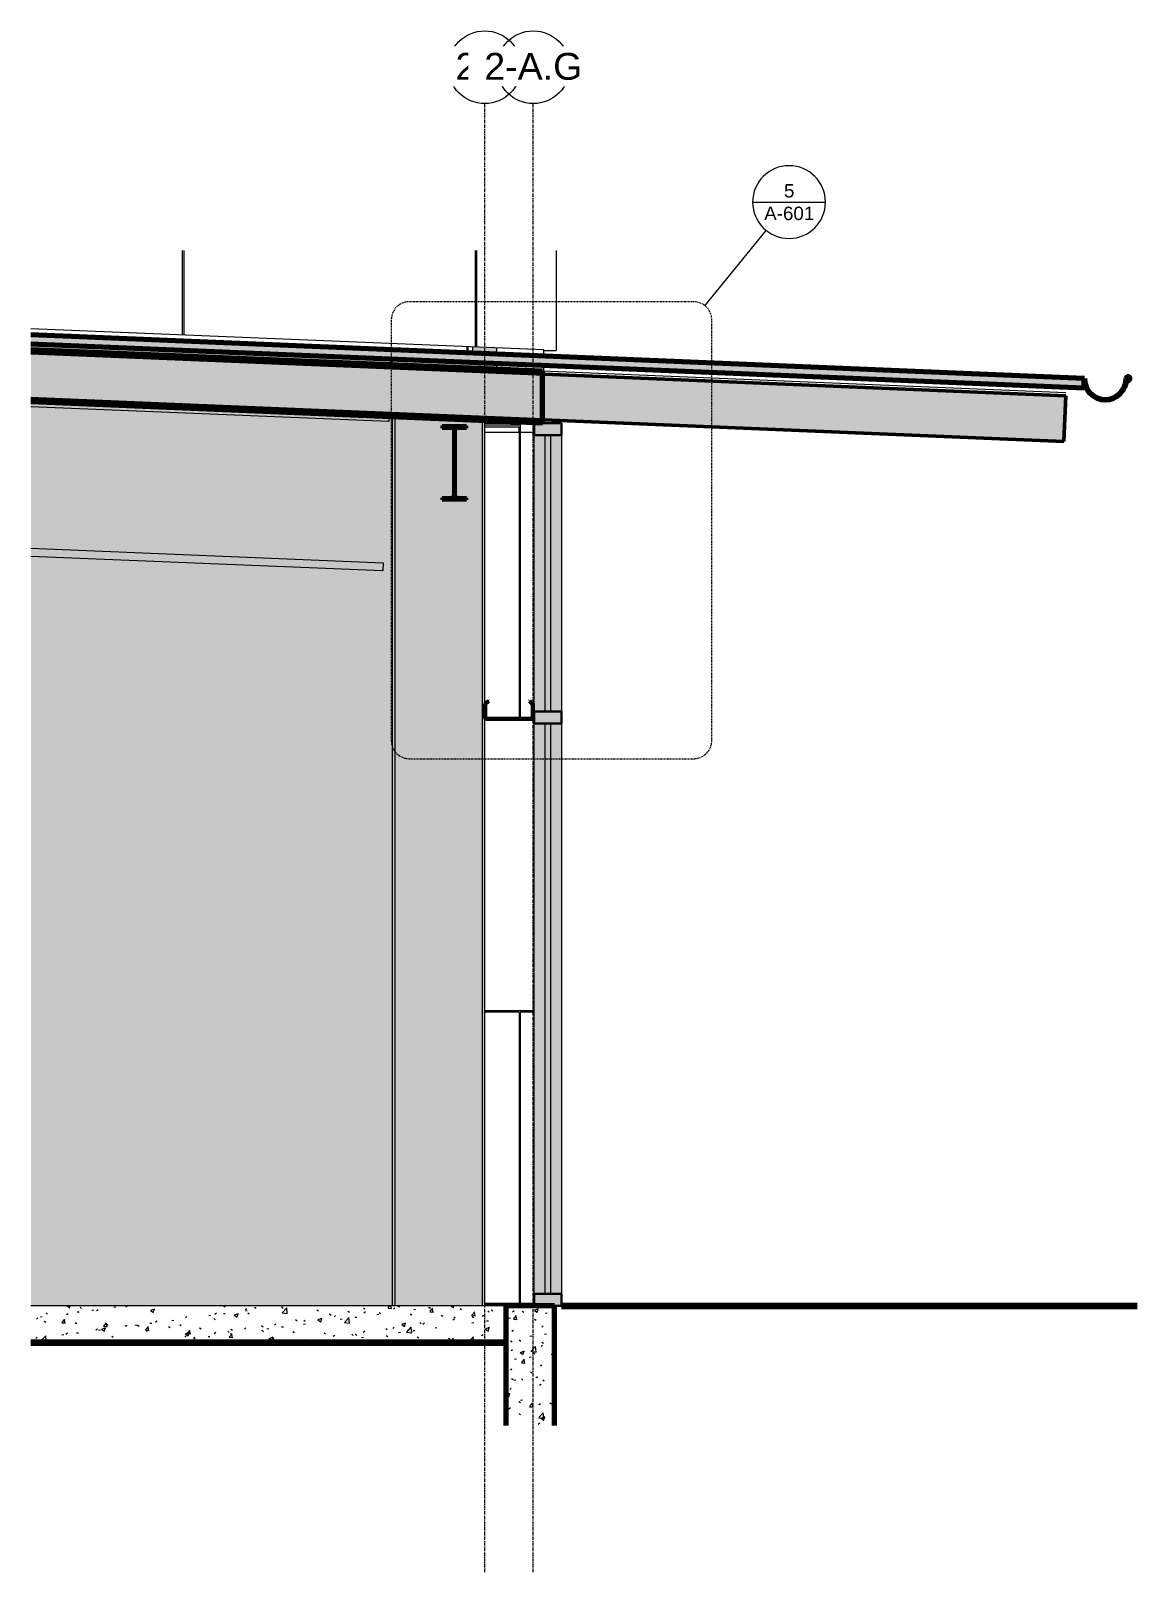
# Model space of a CAD drawing. Header units: inches. Extents: x 22713 to 23708, y -61 to 513.
# Drawn here: x 22712.5 to 22894.8, y -43.9 to 210.2 of the extents above; entities that cross this region are included whole.
import ezdxf

# ---------------------------------------------------------------- set-up
doc = ezdxf.new("R2010")
doc.units = ezdxf.units.IN
doc.header["$MEASUREMENT"] = 0
doc.linetypes.add('Dash Dot 3_16_', pattern=[0.3125, 0.1875, -0.0625, 0, -0.0625])
doc.linetypes.add('Grid Line 1_2_', pattern=[0.875, 0.5, -0.125, 0.125, -0.125])
for name, color, linetype, lineweight in [('A-ANNO-SYMB', 150, 'Continuous', 9), ('A-CLNG', 13, 'Continuous', 18), ('A-CLNG-PATT', 13, 'Continuous', 70), ('A-GLAZ-CURT', 52, 'Continuous', 9), ('A-GLAZ-CWMG', 51, 'Continuous', 9), ('A-ROOF', 132, 'Continuous', 18), ('A-ROOF-MCUT', 132, 'Continuous', 70), ('A-ROOF-OTLN', 132, 'Continuous', 9), ('A-WALL-PATT', 111, 'Continuous', 18), ('C-BLDG-PADS', 91, 'Continuous', 9), ('C-TOPO', 7, 'Continuous', 9), ('I-WALL', 2, 'Continuous', 18), ('L-SITE-WALL', 31, 'Continuous', 18), ('S-BEAM', 12, 'Continuous', 9), ('S-COLS', 52, 'Continuous', 9), ('S-GRID', 1, 'Continuous', 9), ('S-GRID-IDEN', 1, 'Continuous', 9)]:
    doc.layers.add(name, color=color, linetype=linetype, lineweight=lineweight)
doc.styles.add('Arial', font='arial.ttf', dxfattribs={"height": 2.212949})
doc.styles.add('Arial_1', font='arial.ttf', dxfattribs={"height": 4.425898})
pattern_1 = [(50, (22007.282, 102), (6.885997, -0.602097), [0.72, -7.92]), (355, (22007.282, 102), (-1.331756, 7.220547), [0.576, -6.336]), (100.451, (22007.856, 101.95), (5.55363, 6.61819), [0.612, -6.731]), (46.184, (22007.282, 103.92), (10.24564, -1.588925), [1.08, -11.88]), (96.636, (22008.136, 103.788), (8.97244, 9.35152), [0.918, -10.096]), (351.184, (22007.282, 103.92), (8.9732, 9.35123), [0.864, -9.504]), (21, (22008.242, 103.44), (5.730726, -3.865003), [0.72, -7.92]), (326, (22008.242, 103.44), (2.33581, 6.96088), [0.576, -6.336]), (71.451, (22008.72, 103.118), (8.065876, 3.09595), [0.612, -6.731]), (37.5, (22007.282, 102), (0.116866, 3.1954784), [0.317, -5.942, 0.317, -6.115, -6.36]), (37.5, (22007.282, 102), (0.116866, 3.1954784), [-12.691, 0.317, -6.043]), (7.5, (22007.282, 102), (2.52543, 3.786025), [0.317, -3.35, 0.317, -5.798, -2.424]), (7.5, (22007.282, 102), (2.52543, 3.786025), [-9.782, 0.317, -2.107]), (327.5, (22005.142, 102), (5.1243685, -0.216176), [0.317, -2.083, 0.317, -7.171, -9.936]), (327.5, (22005.142, 102), (5.1243685, -0.216176), [-9.888, 0.317, -9.619]), (317.5, (22004.182, 102), (5.598326, 0.96141), [0.317, -2.803, 0.317, -4.656, -7.056]), (317.5, (22004.182, 102), (5.598326, 0.96141), [-8.093, 0.317, -6.739])]
pattern_2 = [(45, (22007.282, 102), (-2.375879, 2.375879), []), (45, (22007.282, 105.6), (-2.375879, 2.375879), [])]
pattern_3 = [(0, (22785.87, 0.75), (-193, 193), [48, -145]), (90, (22785.87, 0.75), (-193, 1e-14), [96.25, -96.75]), (180, (22833.87, 97), (-193, 193), [48, -145]), (90, (22833.87, 0.75), (-193, 1e-14), [96.25, -96.75]), (180, (22833.87, 97.25), (-193, 193), [48, -145]), (90, (22833.87, 97.25), (-193, 1e-14), [96.25, -96.75]), (0, (22785.87, 193.5), (-193, 193), [48, -145]), (90, (22785.87, 97.25), (-193, 1e-14), [96.25, -96.75]), (0, (22834.12, 48.75), (-193, 193), [48, -145]), (90, (22834.12, 0.5), (-193, 1e-14), [48.25, -144.75]), (90, (22882.12, 0.5), (-193, 1e-14), [48.25, -144.75]), (0, (22834.12, 145.25), (-193, 193), [48, -145]), (90, (22834.12, 49), (-193, 1e-14), [96.25, -96.75]), (180, (22882.12, 49), (-193, 193), [48, -145]), (90, (22882.12, 49), (-193, 1e-14), [96.25, -96.75]), (90, (22834.12, 145.5), (-193, 1e-14), [48, -145]), (180, (22882.12, 145.5), (-193, 193), [48, -145]), (90, (22882.12, 145.5), (-193, 1e-14), [48, -145]), (0, (22882.37, 0.75), (-193, 193), [48, -145]), (90, (22882.37, 0.75), (-193, 1e-14), [96.25, -96.75]), (180, (22930.37, 97), (-193, 193), [48, -145]), (90, (22930.37, 0.75), (-193, 1e-14), [96.25, -96.75]), (180, (22930.37, 97.25), (-193, 193), [48, -145]), (90, (22930.37, 97.25), (-193, 1e-14), [96.25, -96.75]), (180, (22930.37, 193.5), (-193, 193), [48, -145]), (90, (22882.37, 97.25), (-193, 1e-14), [96.25, -96.75]), (0, (22930.62, 48.75), (-193, 193), [48, -145]), (90, (22930.62, 0.5), (-193, 1e-14), [48.25, -144.75]), (90, (22978.62, 0.5), (-193, 1e-14), [48.25, -144.75]), (0, (22930.62, 145.25), (-193, 193), [48, -145]), (90, (22930.62, 49), (-193, 1e-14), [96.25, -96.75]), (180, (22978.62, 49), (-193, 193), [48, -145]), (90, (22978.62, 49), (-193, 1e-14), [96.25, -96.75]), (90, (22930.62, 145.5), (-193, 1e-14), [48, -145]), (180, (22978.62, 145.5), (-193, 193), [48, -145]), (90, (22978.62, 145.5), (-193, 1e-14), [48, -145])]

# ---------------------------------------------------------------- blocks, each defined once
blk = doc.blocks.new('Struct_Sports Complex_2015_rvt-1-Section 1 - Callout 2')
at = {"layer": 'A-WALL-PATT', "lineweight": 9}
h = blk.add_hatch(dxfattribs=at)
h.set_pattern_fill('FP_1', color=250, style=0, pattern_type=2)
h.set_pattern_definition(pattern_1)
h.paths.add_polyline_path([(22790.8, -19.7), (22798.8, -19.7), (22798.8, 0), (22790.8, 0)], flags=0)
at = {"layer": 'L-SITE-WALL', "color": 10, "lineweight": 70}
for p, q in [((22790.8, 0), (22790.8, -19.7)), ((22798.8, 0), (22790.8, 0)), ((22798.8, -19.7), (22798.8, 0))]:
    blk.add_line(p, q, dxfattribs=at)
blk = doc.blocks.new('W-Wide Flange-Column - B2_D-1169473-Section 1 - Callout 2')
at = {"layer": 'S-COLS'}
for points in [[(22772.49, 0), (22772.49, 146.5), (22772.05, 146.5), (22772.05, 0)], [(22773, 0), (22773.18, 0), (22773.18, 146.5), (22772.49, 146.5), (22772.49, 0), (22772.83, 0)], [(22786.18, 0), (22786.87, 0), (22786.87, 145.98), (22786.18, 146), (22786.18, 77.14)], [(22787.3, 0), (22787.3, 145.96), (22786.87, 145.98), (22786.87, 0)]]:
    blk.add_hatch(color=256, dxfattribs=at).paths.add_polyline_path(points, flags=0)
h = blk.add_hatch(color=256, dxfattribs=at)
h.paths.add_polyline_path([(22786.18, 0), (22786.18, 146), (22774.29, 146.5), (22773.18, 146.5), (22773.18, 0)], flags=0)
h.paths.add_polyline_path([(22780.3, 132.85), (22780.3, 133.2), (22781.66, 133.2), (22781.86, 133.24), (22782.03, 133.36), (22782.15, 133.53), (22782.19, 133.73), (22782.19, 144.18), (22782.15, 144.38), (22782.03, 144.55), (22781.86, 144.66), (22781.66, 144.7), (22780.3, 144.7), (22780.3, 145.05), (22784.31, 145.05), (22784.31, 144.7), (22782.95, 144.7), (22782.74, 144.66), (22782.57, 144.55), (22782.46, 144.38), (22782.42, 144.18), (22782.42, 133.73), (22782.46, 133.53), (22782.57, 133.36), (22782.74, 133.24), (22782.95, 133.2), (22784.31, 133.2), (22784.31, 132.85), (22780.87, 132.85)], flags=0)
for p, q in [((22772.05, 146.5), (22772.05, 0)), ((22772.49, 146.5), (22772.05, 146.5)), ((22772.49, 146.5), (22772.49, 0)), ((22773.18, 146.5), (22772.49, 146.5)), ((22774.29, 146.5), (22773.18, 146.5)), ((22786.87, 145.98), (22786.87, 0)), ((22787.3, 99.25), (22787.3, 145.96)), ((22787.3, 0), (22787.3, 96.88))]:
    blk.add_line(p, q, dxfattribs=at)
blk = doc.blocks.new('W-Wide Flange - 8_ WIDE-1169474-Section 1 - Callout 2')
at = {"layer": 'S-BEAM'}
for points in [[(22771.52, 145.75), (22771.56, 146.61), (22712.51, 149.07), (22712.51, 148.21), (22758.08, 146.31)], [(22770.5, 121.14), (22770.55, 122.49), (22712.51, 124.91), (22712.51, 123.55), (22758.08, 121.65)]]:
    blk.add_hatch(color=256, dxfattribs=at).paths.add_polyline_path(points, flags=0)
for p, q in [((22771.52, 145.75), (22712.51, 148.21)), ((22771.56, 146.61), (22771.52, 145.75)), ((22712.51, 124.91), (22770.55, 122.49)), ((22770.5, 121.14), (22712.51, 123.55)), ((22770.55, 122.49), (22770.5, 121.14))]:
    blk.add_line(p, q, dxfattribs=at)
blk = doc.blocks.new('Girt_C - 8_D-1099926-Section 1 - Callout 2')
at = {"layer": 'S-BEAM'}
h = blk.add_hatch(dxfattribs=at)
h.set_pattern_fill('FP_2', color=256, style=0, pattern_type=2)
h.set_pattern_definition(pattern_2)
h.paths.add_polyline_path([(22795.12, 96.7), (22795.25, 96.75), (22795.3, 96.88), (22795.3, 99.25), (22794.73, 99.73), (22794.66, 99.65), (22795.19, 99.2), (22795.19, 96.88), (22795.17, 96.83), (22795.12, 96.8), (22787.49, 96.8), (22787.44, 96.83), (22787.41, 96.88), (22787.41, 99.2), (22787.95, 99.65), (22787.88, 99.73), (22787.3, 99.25), (22787.3, 96.88), (22787.36, 96.75), (22787.49, 96.7)], flags=0)
at = {"layer": 'S-BEAM', "lineweight": 50}
for p, q in [((22787.88, 99.73), (22787.3, 99.25)), ((22787.3, 99.25), (22787.3, 96.88)), ((22787.41, 99.2), (22787.95, 99.65)), ((22787.41, 96.88), (22787.41, 99.2)), ((22787.95, 99.65), (22787.88, 99.73)), ((22794.73, 99.73), (22794.66, 99.65)), ((22794.66, 99.65), (22795.19, 99.2)), ((22795.3, 99.25), (22794.73, 99.73)), ((22795.19, 99.2), (22795.19, 96.88)), ((22795.3, 96.88), (22795.3, 99.25)), ((22795.12, 96.8), (22787.49, 96.8)), ((22787.49, 96.7), (22795.12, 96.7))]:
    blk.add_line(p, q, dxfattribs=at)
for centre, radius, start, end in [((22787.49, 96.88), 0.188, 180, 270), ((22787.49, 96.88), 0.0782, 183.0424, 270), ((22795.12, 96.88), 0.0782, 270, 357.8773), ((22795.12, 96.88), 0.188, 270, 0)]:
    blk.add_arc(centre, radius, start, end, dxfattribs=at)
blk = doc.blocks.new('System Panel - Exterior Glazing-827433-Section 1 - Callout 2')
at = {"layer": 'A-GLAZ-CURT', "transparency": 33554649}
blk.add_hatch(color=256, dxfattribs=at).paths.add_polyline_path([(22797.18, 2), (22798.18, 2), (22798.18, 96), (22797.18, 96), (22797.18, 77.14)], flags=0)
at = {"layer": 'A-GLAZ-CURT', "lineweight": 18}
for p, q in [((22797.18, 96), (22797.18, 2)), ((22798.18, 96), (22797.18, 96)), ((22798.18, 2), (22798.18, 96)), ((22797.18, 2), (22798.18, 2))]:
    blk.add_line(p, q, dxfattribs=at)
at = {"layer": 'A-GLAZ-CURT'}
for p, q in [((22797.18, 96), (22797.18, 2)), ((22798.18, 96), (22797.18, 96)), ((22798.18, 2), (22798.18, 96)), ((22797.18, 2), (22798.18, 2))]:
    blk.add_line(p, q, dxfattribs=at)
blk = doc.blocks.new('System Panel - Exterior Glazing-1142338-Section 1 - Callout 2')
at = {"layer": 'A-GLAZ-CURT', "transparency": 33554649}
blk.add_hatch(color=256, dxfattribs=at).paths.add_polyline_path([(22798.18, 98), (22798.18, 143.5), (22797.18, 143.5), (22797.18, 98)], flags=0)
at = {"layer": 'A-GLAZ-CURT', "lineweight": 18}
for p, q in [((22797.18, 143.5), (22797.18, 98)), ((22798.18, 143.5), (22797.18, 143.5)), ((22798.18, 98), (22798.18, 143.5)), ((22797.18, 98), (22798.18, 98))]:
    blk.add_line(p, q, dxfattribs=at)
at = {"layer": 'A-GLAZ-CURT'}
for p, q in [((22797.18, 143.5), (22797.18, 98)), ((22798.18, 143.5), (22797.18, 143.5)), ((22798.18, 98), (22798.18, 143.5)), ((22797.18, 98), (22798.18, 98))]:
    blk.add_line(p, q, dxfattribs=at)
blk = doc.blocks.new('Rectangular Mullion - Exterior 2_ x 4_5_-769201-Section 1 - Callout 2')
at = {"layer": 'A-GLAZ-CWMG'}
blk.add_hatch(color=256, dxfattribs=at).paths.add_polyline_path([(22795.43, 143.5), (22799.93, 143.5), (22799.93, 145.5), (22795.43, 145.5)], flags=0)
at = {"layer": 'A-GLAZ-CWMG', "lineweight": 30}
for p, q in [((22795.43, 145.5), (22795.43, 143.5)), ((22799.93, 145.5), (22795.43, 145.5)), ((22799.93, 143.5), (22799.93, 145.5)), ((22795.43, 143.5), (22799.93, 143.5))]:
    blk.add_line(p, q, dxfattribs=at)
blk = doc.blocks.new('Rectangular Mullion - Exterior 2_ x 4_5_-769200-Section 1 - Callout 2')
at = {"layer": 'A-GLAZ-CWMG'}
blk.add_hatch(color=256, dxfattribs=at).paths.add_polyline_path([(22799.93, 0), (22799.93, 2), (22795.43, 2), (22795.43, 0)], flags=0)
at = {"layer": 'A-GLAZ-CWMG', "lineweight": 30}
for p, q in [((22795.43, 2), (22795.43, 0)), ((22799.93, 2), (22795.43, 2)), ((22795.43, 0), (22799.93, 0)), ((22799.93, 0), (22799.93, 2))]:
    blk.add_line(p, q, dxfattribs=at)
blk = doc.blocks.new('Rectangular Mullion - Exterior 2_ x 4_5_-769423-Section 1 - Callout 2')
at = {"layer": 'A-GLAZ-CWMG'}
blk.add_hatch(color=256, dxfattribs=at).paths.add_polyline_path([(22795.43, 96), (22799.93, 96), (22799.93, 98), (22795.43, 98)], flags=0)
at = {"layer": 'A-GLAZ-CWMG', "lineweight": 30}
for p, q in [((22795.43, 98), (22795.43, 96)), ((22799.93, 98), (22795.43, 98)), ((22799.93, 96), (22799.93, 98)), ((22795.43, 96), (22799.93, 96))]:
    blk.add_line(p, q, dxfattribs=at)
blk = doc.blocks.new('Rectangular Mullion - Exterior 2_ x 4_5_-1115231-Section 1 - Callout 2')
at = {"layer": 'A-GLAZ-CWMG'}
h = blk.add_hatch(color=256, dxfattribs=at)
h.paths.add_polyline_path([(22797.18, 2), (22797.18, 96), (22795.43, 96), (22795.43, 2)], flags=0)
h.paths.add_polyline_path([(22799.93, 2), (22799.93, 96), (22798.18, 96), (22798.18, 2)], flags=0)
blk.add_hatch(color=256, dxfattribs=at).paths.add_polyline_path([(22798.18, 2), (22798.18, 96), (22797.18, 96), (22797.18, 2)], flags=0)
for p, q in [((22795.43, 96), (22797.18, 96)), ((22795.43, 2), (22795.43, 96)), ((22797.18, 96), (22798.18, 96)), ((22798.18, 96), (22799.93, 96)), ((22799.93, 96), (22799.93, 2)), ((22797.18, 2), (22795.43, 2)), ((22798.18, 2), (22797.18, 2)), ((22799.93, 2), (22798.18, 2))]:
    blk.add_line(p, q, dxfattribs=at)
blk = doc.blocks.new('Rectangular Mullion - Exterior 2_ x 4_5_-1142334-Section 1 - Callout 2')
at = {"layer": 'A-GLAZ-CWMG'}
h = blk.add_hatch(color=256, dxfattribs=at)
h.paths.add_polyline_path([(22797.18, 98), (22797.18, 143.5), (22795.43, 143.5), (22795.43, 98)], flags=0)
h.paths.add_polyline_path([(22798.18, 98), (22799.93, 98), (22799.93, 143.5), (22798.18, 143.5), (22798.18, 101.35)], flags=0)
blk.add_hatch(color=256, dxfattribs=at).paths.add_polyline_path([(22798.18, 98), (22798.18, 143.5), (22797.18, 143.5), (22797.18, 98)], flags=0)
for p, q in [((22795.43, 143.5), (22797.18, 143.5)), ((22795.43, 98), (22795.43, 143.5)), ((22797.18, 143.5), (22798.18, 143.5)), ((22798.18, 143.5), (22799.93, 143.5)), ((22799.93, 143.5), (22799.93, 98)), ((22797.18, 98), (22795.43, 98)), ((22798.18, 98), (22797.18, 98)), ((22799.93, 98), (22798.18, 98))]:
    blk.add_line(p, q, dxfattribs=at)
blk = doc.blocks.new('W-Wide Flange - W12X19-1098908-Section 1 - Callout 2')
at = {"layer": 'S-BEAM'}
h = blk.add_hatch(dxfattribs=at)
h.set_pattern_fill('FP_2', color=256, style=0, pattern_type=2)
h.set_pattern_definition(pattern_2)
h.paths.add_polyline_path([(22780.3, 132.85), (22784.31, 132.85), (22784.31, 133.2), (22782.95, 133.2), (22782.74, 133.24), (22782.57, 133.36), (22782.46, 133.53), (22782.42, 133.73), (22782.42, 144.18), (22782.46, 144.38), (22782.57, 144.55), (22782.74, 144.66), (22782.95, 144.7), (22784.31, 144.7), (22784.31, 145.05), (22780.3, 145.05), (22780.3, 144.7), (22781.66, 144.7), (22781.86, 144.66), (22782.03, 144.55), (22782.15, 144.38), (22782.19, 144.18), (22782.19, 133.73), (22782.15, 133.53), (22782.03, 133.36), (22781.86, 133.24), (22781.66, 133.2), (22780.3, 133.2)], flags=0)
at = {"layer": 'S-BEAM', "lineweight": 50}
for p, q in [((22784.31, 145.05), (22780.3, 145.05)), ((22780.3, 145.05), (22780.3, 144.7)), ((22784.31, 144.7), (22784.31, 145.05)), ((22780.3, 144.7), (22781.66, 144.7)), ((22782.19, 144.18), (22782.19, 133.73)), ((22782.42, 133.73), (22782.42, 144.18)), ((22782.95, 144.7), (22784.31, 144.7)), ((22781.66, 133.2), (22780.3, 133.2)), ((22780.3, 133.2), (22780.3, 132.85)), ((22780.3, 132.85), (22784.31, 132.85)), ((22784.31, 133.2), (22782.95, 133.2)), ((22784.31, 132.85), (22784.31, 133.2))]:
    blk.add_line(p, q, dxfattribs=at)
for centre, start, end in [((22781.66, 144.18), 0, 90), ((22782.95, 144.18), 90, 180), ((22781.66, 133.73), 270, 0), ((22782.95, 133.73), 180, 270)]:
    blk.add_arc(centre, 0.525, start, end, dxfattribs=at)
blk = doc.blocks.new('HSS-Round Hollow Structural Section-Column - HSS4X0_220-947151-Section 1 - Callout 2')
at = {"layer": 'S-COLS'}
h = blk.add_hatch(color=256, dxfattribs=at)
h.paths.add_polyline_path([(22787.3, 154.47), (22787.3, 155.47), (22786.55, 155.5), (22786.55, 154.5), (22787.25, 154.47)], flags=0)
h.paths.add_polyline_path([(22787.3, 156.97), (22787.3, 158.03), (22785.3, 158.11), (22785.3, 157.05), (22787.24, 156.97)], flags=0)
h = blk.add_hatch(color=256, dxfattribs=at)
h.paths.add_polyline_path([(22787.3, 145.5), (22789.3, 145.5), (22789.3, 145.87), (22787.3, 145.96), (22787.3, 145.56)], flags=0)
h.paths.add_polyline_path([(22789.3, 154.38), (22789.3, 155.38), (22787.3, 155.47), (22787.3, 154.47), (22789.3, 154.38)], flags=0)
h.paths.add_polyline_path([(22789.3, 156.88), (22789.3, 157.94), (22787.3, 158.03), (22787.3, 156.97), (22789.3, 156.88)], flags=0)
for p, q in [((22785.3, 158.11), (22785.3, 157.05)), ((22789.3, 156.88), (22789.3, 157.94)), ((22789.3, 154.38), (22789.3, 155.38)), ((22789.3, 145.5), (22789.3, 145.87))]:
    blk.add_line(p, q, dxfattribs=at)
blk = doc.blocks.new('Dimension Lumber - 5_5 x 7_5 Glulam-1166127-Section 1 - Callout 2')
at = {"layer": 'S-BEAM'}
blk.add_hatch(color=256, dxfattribs=at).paths.add_polyline_path([(22882.71, 142.48), (22883.03, 149.98), (22712.51, 157.08), (22712.51, 149.57), (22849.23, 143.88)], flags=0)
at = {"layer": 'S-BEAM', "lineweight": 50}
for p, q in [((22883.03, 149.98), (22712.51, 157.08)), ((22882.71, 142.48), (22883.03, 149.98)), ((22712.51, 149.57), (22882.71, 142.48))]:
    blk.add_line(p, q, dxfattribs=at)
blk = doc.blocks.new('Detail View - Callout Head-19020-Section 1 - Callout 2')
at = {"layer": 'A-ANNO-SYMB'}
blk.add_line((22831.44, 181.94), (22843.44, 181.94), dxfattribs=at)
for start, end in [(0, 180), (180, 360)]:
    blk.add_arc((22837.44, 181.94), 6, start, end, dxfattribs=at)
blk = doc.blocks.new('Grid - Grid Head - Circle-14747-Section 1 - Callout 2')
at = {"layer": 'S-GRID-IDEN'}
blk.add_circle((22787.3, 204.17), 6, dxfattribs=at)

msp = doc.modelspace()

# ---------------------------------------------------------------- hatches: boundary and pattern name
at = {"layer": 'A-CLNG-PATT', "lineweight": 9}
h = msp.add_hatch(dxfattribs=at)
h.set_pattern_fill('FP_7', color=256, style=0, pattern_type=2)
h.set_pattern_definition([(161.57, (22007.402, 102.12), (-0.9603837, -0.00039918), [0, -6.83, 0.758, 0]), (18.43, (22007.162, 102.12), (-0.9603837, 0.00039918), [0, -6.83, 0.758, 0]), (108.43, (22007.402, 102.12), (0.47951018, -2.4005264), [2.276, -5.312]), (71.57, (22007.162, 102.12), (0.47951018, 2.4005264), [2.276, -5.312])])
h.paths.add_polyline_path([(22796.8, 145.56), (22796.8, 154.07), (22712.51, 157.58), (22712.51, 149.07), (22792.26, 145.75)], flags=0)
at = {"layer": 'A-ROOF'}
msp.add_hatch(color=256, dxfattribs=at).paths.add_polyline_path([(22886.05, 151.35), (22886.05, 152.85), (22712.51, 160.08), (22712.51, 158.58), (22883.41, 151.46)], flags=0)
at = {"layer": 'A-ROOF-OTLN'}
msp.add_hatch(color=256, dxfattribs=at).paths.add_polyline_path([(22889.55, 149.35), (22890.16, 149.41), (22890.75, 149.56), (22891.3, 149.82), (22891.8, 150.17), (22892.23, 150.6), (22892.58, 151.1), (22892.84, 151.66), (22893, 152.25), (22893.05, 152.85), (22893.11, 153), (22893.24, 153.09), (22893.4, 153.07), (22893.51, 152.96), (22893.53, 152.8), (22893.45, 152.67), (22893.31, 152.61), (22893.15, 152.66), (22893.11, 152.61), (22893.26, 152.55), (22893.42, 152.57), (22893.55, 152.68), (22893.6, 152.83), (22893.57, 152.99), (22893.46, 153.11), (22893.31, 153.16), (22893.15, 153.12), (22893.03, 153.01), (22892.99, 152.8), (22892.94, 152.26), (22892.78, 151.68), (22892.53, 151.13), (22892.19, 150.64), (22891.76, 150.22), (22891.27, 149.88), (22890.73, 149.62), (22890.15, 149.47), (22889.55, 149.42), (22888.96, 149.47), (22888.38, 149.62), (22887.83, 149.88), (22887.34, 150.22), (22886.92, 150.64), (22886.58, 151.13), (22886.32, 151.68), (22886.17, 152.26), (22886.12, 152.85), (22886.05, 152.85), (22886.11, 152.25), (22886.26, 151.66), (22886.52, 151.1), (22886.87, 150.6), (22887.3, 150.17), (22887.8, 149.82), (22888.36, 149.56), (22888.95, 149.41)], flags=0)
h = msp.add_hatch(color=256, dxfattribs=at)
h.paths.add_polyline_path([(22889.55, 149.42), (22890.16, 149.47), (22890.34, 149.52), (22889.95, 149.47)], flags=0)
h.paths.add_polyline_path([(22889.55, 149.42), (22888.76, 149.52), (22889.01, 149.46)], flags=0)
h.paths.add_polyline_path([(22888.75, 149.46), (22888.55, 149.51), (22888.65, 149.47)], flags=0)
h.paths.add_polyline_path([(22890.36, 149.46), (22890.46, 149.47), (22890.52, 149.5), (22890.39, 149.47)], flags=0)
h.paths.add_polyline_path([(22890.54, 149.57), (22890.75, 149.63), (22891.14, 149.82), (22890.66, 149.62)], flags=0)
h.paths.add_polyline_path([(22888.57, 149.57), (22888.06, 149.77), (22888.38, 149.62)], flags=0)
h.paths.add_polyline_path([(22887.83, 149.88), (22887.2, 150.36), (22887.38, 150.19), (22887.8, 149.9)], flags=0)
h.paths.add_polyline_path([(22891.27, 149.88), (22891.8, 150.26), (22891.9, 150.36), (22891.3, 149.9)], flags=0)
h.paths.add_polyline_path([(22887.16, 150.32), (22887.02, 150.46), (22887.08, 150.38)], flags=0)
h.paths.add_polyline_path([(22891.95, 150.32), (22892.03, 150.38), (22892.06, 150.43), (22892.02, 150.39)], flags=0)
h.paths.add_polyline_path([(22892.53, 151.13), (22892.78, 151.68), (22892.83, 151.87), (22892.58, 151.26)], flags=0)
h.paths.add_polyline_path([(22892.04, 150.5), (22892.19, 150.64), (22892.51, 151.1), (22892.12, 150.6)], flags=0)
h.paths.add_polyline_path([(22886.58, 151.13), (22886.27, 151.87), (22886.34, 151.63), (22886.52, 151.25)], flags=0)
h.paths.add_polyline_path([(22887.06, 150.5), (22886.6, 151.1), (22886.96, 150.6)], flags=0)
h.paths.add_polyline_path([(22886.21, 151.85), (22886.17, 151.98), (22886.17, 151.95)], flags=0)
h.paths.add_polyline_path([(22892.89, 151.85), (22892.94, 151.98), (22892.94, 152.01), (22892.92, 151.95)], flags=0)
h.paths.add_polyline_path([(22892.89, 152.06), (22892.94, 152.26), (22892.98, 152.8), (22892.91, 152.25)], flags=0)
h.paths.add_polyline_path([(22886.22, 152.06), (22886.12, 152.85), (22886.17, 152.25)], flags=0)
h.paths.add_polyline_path([(22893.33, 152.55), (22893.33, 152.56), (22893.31, 152.55)], flags=0)
h.paths.add_polyline_path([(22893.43, 152.58), (22893.47, 152.6), (22893.46, 152.61), (22893.45, 152.6)], flags=0)
h.paths.add_polyline_path([(22893.55, 152.68), (22893.57, 152.72), (22893.56, 152.72)], flags=0)
h.paths.add_polyline_path([(22893.6, 152.84), (22893.6, 152.88), (22893.59, 152.87)], flags=0)
h.paths.add_polyline_path([(22893.56, 152.99), (22893.55, 153.02), (22893.55, 153.01)], flags=0)
h.paths.add_polyline_path([(22893.46, 153.11), (22893.4, 153.14), (22893.36, 153.15), (22893.36, 153.14), (22893.44, 153.12)], flags=0)
at = {"layer": 'A-WALL-PATT', "lineweight": 9}
h = msp.add_hatch(dxfattribs=at)
h.set_pattern_fill('FP_6', color=256, style=0, pattern_type=2)
h.set_pattern_definition(pattern_3)
h.paths.add_polyline_path([(22797.05, 157.62), (22797.05, 173.98), (22712.51, 173.98), (22712.51, 161.13), (22796.8, 157.63)], flags=0)
h = msp.add_hatch(dxfattribs=at)
h.set_pattern_fill('FP_6', color=256, style=0, pattern_type=2)
h.set_pattern_definition(pattern_3)
h.paths.add_polyline_path([(22799.05, 157.5), (22799.05, 173.98), (22797.05, 173.98), (22797.05, 157.5)], flags=0)
h = msp.add_hatch(dxfattribs=at)
h.set_pattern_fill('FP_3', color=256, style=0, pattern_type=2)
h.set_pattern_definition([(90, (22639.43, -191.25), (-193, -193), [48, -145]), (180, (22639.43, -191.25), (-2e-14, -193), [96.25, -96.75]), (270, (22543.18, -143.25), (-193, -193), [48, -145]), (180, (22639.43, -143.25), (-2e-14, -193), [96.25, -96.75]), (270, (22542.93, -143.25), (-193, -193), [48, -145]), (180, (22542.93, -143.25), (-2e-14, -193), [96.25, -96.75]), (90, (22446.68, -191.25), (-193, -193), [48, -145]), (180, (22542.93, -191.25), (-2e-14, -193), [96.25, -96.75]), (90, (22591.43, -143), (-193, -193), [48, -145]), (180, (22639.68, -143), (-2e-14, -193), [48.25, -144.75]), (180, (22639.68, -95), (-2e-14, -193), [48.25, -144.75]), (90, (22494.93, -143), (-193, -193), [48, -145]), (180, (22591.18, -143), (-2e-14, -193), [96.25, -96.75]), (270, (22591.18, -95), (-193, -193), [48, -145]), (180, (22591.18, -95), (-2e-14, -193), [96.25, -96.75]), (180, (22494.68, -143), (-2e-14, -193), [48, -145]), (270, (22494.68, -95), (-193, -193), [48, -145]), (180, (22494.68, -95), (-2e-14, -193), [48, -145]), (90, (22639.43, -94.75), (-193, -193), [48, -145]), (180, (22639.43, -94.75), (-2e-14, -193), [96.25, -96.75]), (270, (22543.18, -46.75), (-193, -193), [48, -145]), (180, (22639.43, -46.75), (-2e-14, -193), [96.25, -96.75]), (270, (22542.93, -46.75), (-193, -193), [48, -145]), (180, (22542.93, -46.75), (-2e-14, -193), [96.25, -96.75]), (270, (22446.68, -46.75), (-193, -193), [48, -145]), (180, (22542.93, -94.75), (-2e-14, -193), [96.25, -96.75]), (90, (22591.43, -46.5), (-193, -193), [48, -145]), (180, (22639.68, -46.5), (-2e-14, -193), [48.25, -144.75]), (180, (22639.68, 1.5), (-2e-14, -193), [48.25, -144.75]), (90, (22494.93, -46.5), (-193, -193), [48, -145]), (180, (22591.18, -46.5), (-2e-14, -193), [96.25, -96.75]), (270, (22591.18, 1.5), (-193, -193), [48, -145]), (180, (22591.18, 1.5), (-2e-14, -193), [96.25, -96.75]), (180, (22494.68, -46.5), (-2e-14, -193), [48, -145]), (270, (22494.68, 1.5), (-193, -193), [48, -145]), (180, (22494.68, 1.5), (-2e-14, -193), [48, -145])])
h.paths.add_polyline_path([(22797.05, 153.56), (22797.05, 155.06), (22789.3, 155.38), (22789.3, 154.38), (22796.8, 154.07), (22796.8, 153.57)], flags=0)
h.paths.add_polyline_path([(22797.05, 156.56), (22797.05, 157.62), (22789.3, 157.94), (22789.3, 156.88), (22796.8, 156.57)], flags=0)
h.paths.add_polyline_path([(22785.3, 157.05), (22785.3, 158.11), (22712.51, 161.13), (22712.51, 160.08), (22780.87, 157.24)], flags=0)
h = msp.add_hatch(dxfattribs=at)
h.set_pattern_fill('FP_4', color=256, style=0, pattern_type=2)
h.set_pattern_definition([(0, (22793.05, 0.25), (-193, 193), [48, -145]), (90, (22793.05, 0.25), (-193, 1e-14), [96.25, -96.75]), (180, (22841.05, 96.5), (-193, 193), [48, -145]), (90, (22841.05, 0.25), (-193, 1e-14), [96.25, -96.75]), (180, (22841.05, 96.75), (-193, 193), [48, -145]), (90, (22841.05, 96.75), (-193, 1e-14), [96.25, -96.75]), (0, (22793.05, 193), (-193, 193), [48, -145]), (90, (22793.05, 96.75), (-193, 1e-14), [96.25, -96.75]), (0, (22841.3, 48.25), (-193, 193), [48, -145]), (90, (22841.3, 0), (-193, 1e-14), [48.25, -144.75]), (90, (22889.3, 0), (-193, 1e-14), [48.25, -144.75]), (0, (22841.3, 144.75), (-193, 193), [48, -145]), (90, (22841.3, 48.5), (-193, 1e-14), [96.25, -96.75]), (180, (22889.3, 48.5), (-193, 193), [48, -145]), (90, (22889.3, 48.5), (-193, 1e-14), [96.25, -96.75]), (90, (22841.3, 145), (-193, 1e-14), [48, -145]), (180, (22889.3, 145), (-193, 193), [48, -145]), (90, (22889.3, 145), (-193, 1e-14), [48, -145]), (0, (22889.55, 0.25), (-193, 193), [48, -145]), (90, (22889.55, 0.25), (-193, 1e-14), [96.25, -96.75]), (180, (22937.55, 96.5), (-193, 193), [48, -145]), (90, (22937.55, 0.25), (-193, 1e-14), [96.25, -96.75]), (180, (22937.55, 96.75), (-193, 193), [48, -145]), (90, (22937.55, 96.75), (-193, 1e-14), [96.25, -96.75]), (180, (22937.55, 193), (-193, 193), [48, -145]), (90, (22889.55, 96.75), (-193, 1e-14), [96.25, -96.75]), (0, (22937.8, 48.25), (-193, 193), [48, -145]), (90, (22937.8, 0), (-193, 1e-14), [48.25, -144.75]), (90, (22985.8, 0), (-193, 1e-14), [48.25, -144.75]), (0, (22937.8, 144.75), (-193, 193), [48, -145]), (90, (22937.8, 48.5), (-193, 1e-14), [96.25, -96.75]), (180, (22985.8, 48.5), (-193, 193), [48, -145]), (90, (22985.8, 48.5), (-193, 1e-14), [96.25, -96.75]), (90, (22937.8, 145), (-193, 1e-14), [48, -145]), (180, (22985.8, 145), (-193, 193), [48, -145]), (90, (22985.8, 145), (-193, 1e-14), [48, -145])])
h.paths.add_polyline_path([(22787.3, 144), (22795.43, 144), (22795.43, 145.5), (22787.3, 145.5)], flags=0)
h = msp.add_hatch(dxfattribs=at)
h.set_pattern_fill('FP_5', color=256, style=0, pattern_type=2)
h.set_pattern_definition([(90, (22744.55, 241.5), (-193, -193), [48, -145]), (180, (22744.55, 241.5), (-2e-14, -193), [96.25, -96.75]), (270, (22648.3, 289.5), (-193, -193), [48, -145]), (180, (22744.55, 289.5), (-2e-14, -193), [96.25, -96.75]), (270, (22648.05, 289.5), (-193, -193), [48, -145]), (180, (22648.05, 289.5), (-2e-14, -193), [96.25, -96.75]), (90, (22551.8, 241.5), (-193, -193), [48, -145]), (180, (22648.05, 241.5), (-2e-14, -193), [96.25, -96.75]), (90, (22696.55, 289.75), (-193, -193), [48, -145]), (180, (22744.8, 289.75), (-2e-14, -193), [48.25, -144.75]), (180, (22744.8, 337.75), (-2e-14, -193), [48.25, -144.75]), (90, (22600.05, 289.75), (-193, -193), [48, -145]), (180, (22696.3, 289.75), (-2e-14, -193), [96.25, -96.75]), (270, (22696.3, 337.75), (-193, -193), [48, -145]), (180, (22696.3, 337.75), (-2e-14, -193), [96.25, -96.75]), (180, (22599.8, 289.75), (-2e-14, -193), [48, -145]), (270, (22599.8, 337.75), (-193, -193), [48, -145]), (180, (22599.8, 337.75), (-2e-14, -193), [48, -145]), (90, (22744.55, 338), (-193, -193), [48, -145]), (180, (22744.55, 338), (-2e-14, -193), [96.25, -96.75]), (270, (22648.3, 386), (-193, -193), [48, -145]), (180, (22744.55, 386), (-2e-14, -193), [96.25, -96.75]), (270, (22648.05, 386), (-193, -193), [48, -145]), (180, (22648.05, 386), (-2e-14, -193), [96.25, -96.75]), (270, (22551.8, 386), (-193, -193), [48, -145]), (180, (22648.05, 338), (-2e-14, -193), [96.25, -96.75]), (90, (22696.55, 386.25), (-193, -193), [48, -145]), (180, (22744.8, 386.25), (-2e-14, -193), [48.25, -144.75]), (180, (22744.8, 434.25), (-2e-14, -193), [48.25, -144.75]), (90, (22600.05, 386.25), (-193, -193), [48, -145]), (180, (22696.3, 386.25), (-2e-14, -193), [96.25, -96.75]), (270, (22696.3, 434.25), (-193, -193), [48, -145]), (180, (22696.3, 434.25), (-2e-14, -193), [96.25, -96.75]), (180, (22599.8, 386.25), (-2e-14, -193), [48, -145]), (270, (22599.8, 434.25), (-193, -193), [48, -145]), (180, (22599.8, 434.25), (-2e-14, -193), [48, -145])])
h.paths.add_polyline_path([(22795.43, 0), (22795.43, 144), (22787.3, 144), (22787.3, 99.25), (22787.88, 99.73), (22787.95, 99.65), (22787.41, 99.2), (22787.41, 96.88), (22787.44, 96.83), (22787.49, 96.8), (22795.12, 96.8), (22795.17, 96.83), (22795.19, 96.88), (22795.19, 99.2), (22794.66, 99.65), (22794.73, 99.73), (22795.3, 99.25), (22795.3, 96.88), (22795.25, 96.75), (22795.12, 96.7), (22787.49, 96.7), (22787.36, 96.75), (22787.3, 96.88), (22787.3, 0), (22790.8, 0)], flags=0)
at = {"layer": 'C-BLDG-PADS'}
h = msp.add_hatch(dxfattribs=at)
h.set_pattern_fill('FP_1', color=256, style=0, pattern_type=2)
h.set_pattern_definition(pattern_1)
h.paths.add_polyline_path([(22712.51, -6), (22790.8, -6), (22790.8, 0), (22712.51, 0)], flags=0)
at = {"layer": 'I-WALL', "lineweight": 5}
h = msp.add_hatch(color=256, dxfattribs=at)
h.paths.add_polyline_path([(22712.51, 0), (22772.05, 0), (22772.05, 146.59), (22771.56, 146.61), (22771.52, 145.75), (22712.51, 148.21), (22712.51, 124.91), (22770.55, 122.49), (22770.5, 121.14), (22712.51, 123.55), (22712.51, 45.94)], flags=0)
h.paths.add_polyline_path([(22772.05, 155.1), (22772.05, 156.1), (22712.51, 158.58), (22712.51, 157.58), (22771.52, 155.12)], flags=0)
h = msp.add_hatch(color=256, dxfattribs=at)
h.paths.add_polyline_path([(22772.49, 146.5), (22774.29, 146.5), (22772.05, 146.59), (22772.05, 146.5)], flags=0)
h.paths.add_polyline_path([(22786.55, 154.5), (22786.55, 155.5), (22772.05, 156.1), (22772.05, 155.1), (22784.14, 154.6)], flags=0)

# ---------------------------------------------------------------- linework, layer by layer
at = {"layer": 'A-ANNO-SYMB'}
msp.add_line((22823.59, 164.85), (22833.66, 177.28), dxfattribs=at)
at = {"layer": 'A-ANNO-SYMB', "linetype": 'Dash Dot 3_16_'}
for p, q in [((22821.71, 165.52), (22774.9, 165.52)), ((22771.9, 162.52), (22771.9, 93.19)), ((22824.71, 93.19), (22824.71, 162.52)), ((22774.9, 90.19), (22821.71, 90.19))]:
    msp.add_line(p, q, dxfattribs=at)
for centre, start, end in [((22774.9, 162.52), 90, 180), ((22821.71, 162.52), 0, 90), ((22774.9, 93.19), 180, 270), ((22821.71, 93.19), 270, 0)]:
    msp.add_arc(centre, 3, start, end, dxfattribs=at)
at = {"layer": 'A-CLNG', "lineweight": 70}
for p, q in [((22796.8, 154.07), (22712.51, 157.58)), ((22796.8, 145.56), (22796.8, 154.07)), ((22712.51, 149.07), (22796.8, 145.56))]:
    msp.add_line(p, q, dxfattribs=at)
at = {"layer": 'A-ROOF', "lineweight": 70}
for p, q in [((22886.05, 152.85), (22712.51, 160.08)), ((22712.51, 158.58), (22886.05, 151.35)), ((22886.05, 151.35), (22886.05, 152.85))]:
    msp.add_line(p, q, dxfattribs=at)
at = {"layer": 'A-ROOF-MCUT'}
for p, q in [((22886.12, 152.85), (22886.05, 152.85)), ((22893.15, 152.66), (22893.11, 152.61))]:
    msp.add_line(p, q, dxfattribs=at)
for centre, radius, start, end in [((22889.55, 152.85), 3.5, 180, 360), ((22889.55, 152.85), 3.44, 180, 0), ((22893.3, 152.85), 0.306, 232.159, 180), ((22893.3, 152.85), 0.243, 234.011, 180)]:
    msp.add_arc(centre, radius, start, end, dxfattribs=at)
at = {"layer": 'A-ROOF-OTLN'}
for centre, radius, start, end in [((22889.55, 152.85), 3.44, 180, 193.3248), ((22889.55, 152.85), 3.44, 346.6752, 0), ((22893.3, 152.85), 0.306, 88.8449, 180), ((22893.3, 152.85), 0.306, 232.159, 323.3141), ((22893.3, 152.85), 0.306, 58.3546, 85.8702), ((22893.3, 152.85), 0.306, 27.7848, 55.05), ((22893.3, 152.85), 0.306, 326.2888, 353.8044), ((22893.3, 152.85), 0.306, 357.109, 24.3742), ((22889.55, 152.85), 3.5, 193.3248, 196.6752), ((22889.55, 152.85), 3.44, 196.6752, 223.3248), ((22889.55, 152.85), 3.5, 223.3248, 226.6752), ((22889.55, 152.85), 3.44, 226.6752, 253.3248), ((22889.55, 152.85), 3.44, 286.6752, 313.3248), ((22889.55, 152.85), 3.5, 313.3248, 316.6752), ((22889.55, 152.85), 3.44, 316.6752, 343.3248), ((22889.55, 152.85), 3.5, 343.3248, 346.6752), ((22889.55, 152.85), 3.5, 253.3248, 256.6752), ((22889.55, 152.85), 3.44, 256.6752, 283.3248), ((22889.55, 152.85), 3.5, 283.3248, 286.6752)]:
    msp.add_arc(centre, radius, start, end, dxfattribs=at)
at = {"layer": 'C-BLDG-PADS', "lineweight": 18}
for p, q in [((22790.8, 0), (22712.51, 0)), ((22790.8, -6), (22790.8, 0)), ((22712.51, -6), (22790.8, -6))]:
    msp.add_line(p, q, dxfattribs=at)
at = {"layer": 'C-TOPO', "lineweight": 90}
for p, q in [((22799.93, 0), (22894.8, 0)), ((22712.51, -6.01), (22790.8, -6.01))]:
    msp.add_line(p, q, dxfattribs=at)
at = {"layer": 'C-TOPO'}
for p, q in [((22894.8, 0), (22799.93, 0)), ((22712.51, -6.01), (22790.8, -6.01))]:
    msp.add_line(p, q, dxfattribs=at)
at = {"layer": 'I-WALL'}
for p, q in [((22772.05, 155.1), (22772.05, 156.1)), ((22786.55, 154.5), (22786.55, 155.5)), ((22772.05, 146.5), (22772.05, 146.59))]:
    msp.add_line(p, q, dxfattribs=at)
at = {"layer": 'L-SITE-WALL'}
for p, q in [((22799.05, 173.98), (22799.05, 157.5)), ((22712.51, 161.13), (22797.05, 157.62)), ((22797.05, 156.56), (22797.05, 157.62)), ((22797.05, 157.5), (22799.05, 157.5)), ((22797.05, 153.56), (22797.05, 155.06)), ((22787.3, 145.5), (22795.43, 145.5)), ((22787.3, 144), (22795.43, 144))]:
    msp.add_line(p, q, dxfattribs=at)
at = {"layer": 'S-BEAM'}
msp.add_line((22883.05, 150.48), (22796.8, 154.07), dxfattribs=at)
at = {"layer": 'S-GRID', "linetype": 'Grid Line 1_2_'}
for p, q in [((22787.3, -43.89), (22787.3, 198.17)), ((22787.3, -43.89), (22787.3, 198.17)), ((22795.3, -43.89), (22795.3, 198.17)), ((22795.3, -43.89), (22795.3, 198.17))]:
    msp.add_line(p, q, dxfattribs=at)

# ---------------------------------------------------------------- block references
at = {"lineweight": 5}
msp.add_blockref('Struct_Sports Complex_2015_rvt-1-Section 1 - Callout 2', (0, 0), dxfattribs=at)
at = {"layer": 'A-ANNO-SYMB'}
msp.add_blockref('Detail View - Callout Head-19020-Section 1 - Callout 2', (0, 0), dxfattribs=at)
at = {"layer": 'A-GLAZ-CURT'}
for name in ['System Panel - Exterior Glazing-1142338-Section 1 - Callout 2', 'System Panel - Exterior Glazing-827433-Section 1 - Callout 2']:
    msp.add_blockref(name, (0, 0), dxfattribs=at)
at = {"layer": 'A-GLAZ-CWMG'}
for name in ['Rectangular Mullion - Exterior 2_ x 4_5_-769201-Section 1 - Callout 2', 'Rectangular Mullion - Exterior 2_ x 4_5_-1142334-Section 1 - Callout 2', 'Rectangular Mullion - Exterior 2_ x 4_5_-769423-Section 1 - Callout 2', 'Rectangular Mullion - Exterior 2_ x 4_5_-1115231-Section 1 - Callout 2', 'Rectangular Mullion - Exterior 2_ x 4_5_-769200-Section 1 - Callout 2']:
    msp.add_blockref(name, (0, 0), dxfattribs=at)
at = {"layer": 'S-BEAM'}
for name in ['Dimension Lumber - 5_5 x 7_5 Glulam-1166127-Section 1 - Callout 2', 'W-Wide Flange - 8_ WIDE-1169474-Section 1 - Callout 2', 'W-Wide Flange - W12X19-1098908-Section 1 - Callout 2', 'Girt_C - 8_D-1099926-Section 1 - Callout 2']:
    msp.add_blockref(name, (0, 0), dxfattribs=at)
at = {"layer": 'S-COLS'}
for name in ['HSS-Round Hollow Structural Section-Column - HSS4X0_220-947151-Section 1 - Callout 2', 'W-Wide Flange-Column - B2_D-1169473-Section 1 - Callout 2']:
    msp.add_blockref(name, (0, 0), dxfattribs=at)
at = {"layer": 'S-GRID-IDEN'}
msp.add_blockref('Grid - Grid Head - Circle-14747-Section 1 - Callout 2', (0, 0), dxfattribs=at)

# ---------------------------------------------------------------- texts
at = {"layer": 'A-ANNO-SYMB', "attachment_point": 2, "line_spacing_factor": 0.938532, "style": 'Arial'}
for s, insert, char_height, width in [('5', (22837.47, 184.91), 2.21, 2.052), ('A-601', (22837.47, 181.19), 2.213, 9.828)]:
    msp.add_mtext(s, dxfattribs=dict(at, insert=insert, char_height=char_height, width=width))

# ---------------------------------------------------------------- next in the draw order: texts
at = {"layer": 'S-GRID-IDEN', "insert": (22787.3, 206.53), "char_height": 4.426, "width": 10.638, "attachment_point": 2, "line_spacing_factor": 0.938532, "style": 'Arial_1', "bg_fill": 3, "box_fill_scale": 1.25, "bg_fill_color": 0, "bg_fill_transparency": 0}
msp.add_mtext('3-1', dxfattribs=at)

# ---------------------------------------------------------------- next in the draw order: block references
at = {"layer": 'S-GRID-IDEN'}
msp.add_blockref('Grid - Grid Head - Circle-14747-Section 1 - Callout 2', (8, 0), dxfattribs=at)

# ---------------------------------------------------------------- next in the draw order: texts
at = {"layer": 'S-GRID-IDEN', "insert": (22795.3, 206.53), "char_height": 4.426, "width": 18.414, "attachment_point": 2, "line_spacing_factor": 0.938532, "style": 'Arial_1', "bg_fill": 3, "box_fill_scale": 1.25, "bg_fill_color": 0, "bg_fill_transparency": 0}
msp.add_mtext('3-1.G', dxfattribs=at)

# ---------------------------------------------------------------- next in the draw order: block references
at = {"layer": 'S-GRID-IDEN'}
msp.add_blockref('Grid - Grid Head - Circle-14747-Section 1 - Callout 2', (0, 0), dxfattribs=at)

# ---------------------------------------------------------------- next in the draw order: texts
at = {"layer": 'S-GRID-IDEN', "insert": (22787.3, 206.53), "char_height": 4.426, "width": 11.448, "attachment_point": 2, "line_spacing_factor": 0.938532, "style": 'Arial_1', "bg_fill": 3, "box_fill_scale": 1.25, "bg_fill_color": 0, "bg_fill_transparency": 0}
msp.add_mtext('2-A', dxfattribs=at)

# ---------------------------------------------------------------- next in the draw order: block references
at = {"layer": 'S-GRID-IDEN'}
msp.add_blockref('Grid - Grid Head - Circle-14747-Section 1 - Callout 2', (8, 0), dxfattribs=at)

# ---------------------------------------------------------------- next in the draw order: texts
at = {"layer": 'S-GRID-IDEN', "insert": (22795.3, 206.53), "char_height": 4.426, "width": 19.224, "attachment_point": 2, "line_spacing_factor": 0.938532, "style": 'Arial_1', "bg_fill": 3, "box_fill_scale": 1.25, "bg_fill_color": 0, "bg_fill_transparency": 0}
msp.add_mtext('2-A.G', dxfattribs=at)

doc.saveas('drawing.dxf')
